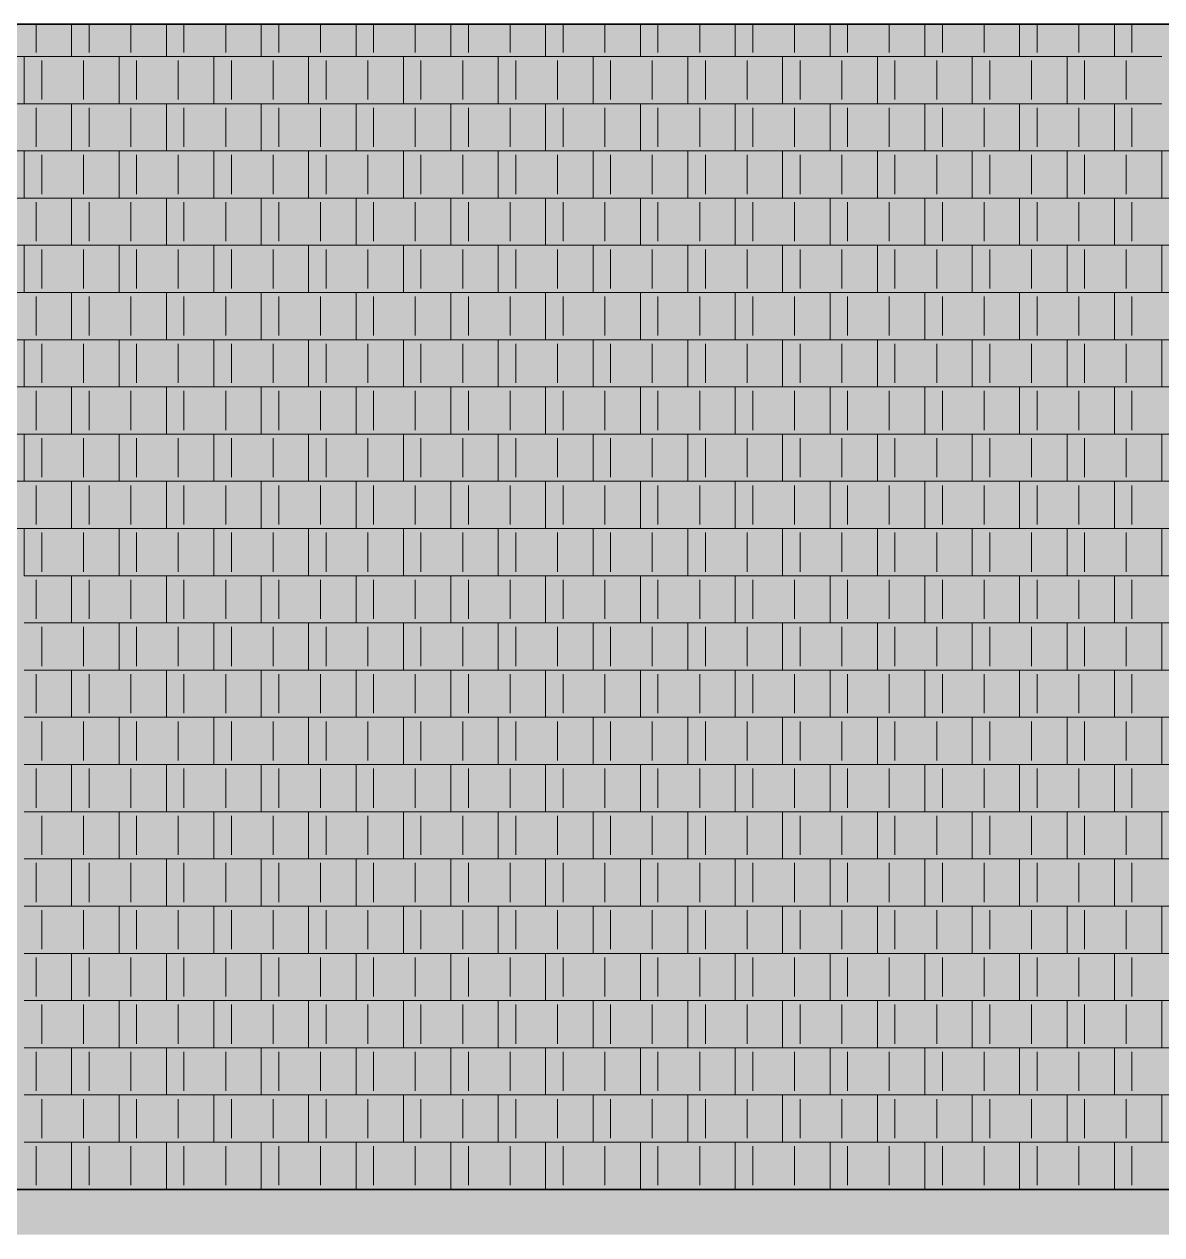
# Model space of a CAD drawing. Extents: x 1230 to 300706, y -1407 to 36108.
# Drawn here: x 223135 to 225535, y 13065 to 15617 of the extents above; entities that cross this region are included whole.
import ezdxf

# ---------------------------------------------------------------- set-up
doc = ezdxf.new("R2010")
doc.units = 0
doc.header["$LTSCALE"] = 5
doc.header["$MEASUREMENT"] = 0
for name, color, linetype, lineweight in [('1', 255, 'Continuous', 13), ('41', 7, 'Continuous', 35), ('85', 254, 'Continuous', 20)]:
    doc.layers.add(name, color=color, linetype=linetype, lineweight=lineweight)
doc.layers.add('65', color=7, linetype='Continuous', lineweight=20, true_color=0x4e4e4e)
doc.layers.add('RGB colored ARCHICAD elements', color=7, linetype='Continuous')

# ---------------------------------------------------------------- blocks, each defined once
blk = doc.blocks.new('*X40')
at = {"layer": '1', "color": 250, "linetype": 'Continuous', "lineweight": 13, "true_color": 0x2a2a2a}
for p, q in [((189.504, 266.651), (189.504, 267.842)), ((191.004, 266.48), (191.004, 267.842)), ((191.744, 266.651), (191.744, 267.842)), ((193.504, 266.651), (193.504, 267.842)), ((195.004, 266.48), (195.004, 267.842)), ((195.744, 266.651), (195.744, 267.842)), ((197.504, 266.651), (197.504, 267.842)), ((199.004, 266.48), (199.004, 267.842)), ((199.744, 266.651), (199.744, 267.842)), ((201.504, 266.651), (201.504, 267.842)), ((203.004, 266.48), (203.004, 267.842)), ((203.744, 266.651), (203.744, 267.842)), ((205.504, 266.651), (205.504, 267.842)), ((207.004, 266.48), (207.004, 267.842)), ((207.744, 266.651), (207.744, 267.842)), ((209.504, 266.651), (209.504, 267.842)), ((211.004, 266.48), (211.004, 267.842)), ((211.744, 266.651), (211.744, 267.842)), ((213.504, 266.651), (213.504, 267.842)), ((215.004, 266.48), (215.004, 267.842)), ((215.744, 266.651), (215.744, 267.842)), ((217.504, 266.651), (217.504, 267.842)), ((219.004, 266.48), (219.004, 267.842)), ((219.744, 266.651), (219.744, 267.842)), ((221.504, 266.651), (221.504, 267.842)), ((223.004, 266.48), (223.004, 267.842)), ((223.744, 266.651), (223.744, 267.842)), ((225.504, 266.651), (225.504, 267.842)), ((227.004, 266.48), (227.004, 267.842)), ((227.744, 266.651), (227.744, 267.842)), ((229.504, 266.651), (229.504, 267.842)), ((231.004, 266.48), (231.004, 267.842)), ((231.744, 266.651), (231.744, 267.842)), ((233.504, 266.651), (233.504, 267.842)), ((235.004, 266.48), (235.004, 267.842)), ((235.744, 266.651), (235.744, 267.842)), ((189.004, 266.48), (181.004, 266.48)), ((197.004, 266.48), (189.004, 266.48)), ((189.004, 266.48), (189.004, 264.489)), ((189.744, 264.66), (189.744, 266.309)), ((191.504, 264.66), (191.504, 266.309)), ((193.004, 264.489), (193.004, 266.48)), ((193.744, 264.66), (193.744, 266.309)), ((195.504, 264.66), (195.504, 266.309)), ((205.004, 266.48), (197.004, 266.48)), ((197.004, 266.48), (197.004, 264.489)), ((197.744, 264.66), (197.744, 266.309)), ((199.504, 264.66), (199.504, 266.309)), ((201.004, 264.489), (201.004, 266.48)), ((201.744, 264.66), (201.744, 266.309)), ((203.504, 264.66), (203.504, 266.309)), ((213.004, 266.48), (205.004, 266.48)), ((205.004, 266.48), (205.004, 264.489)), ((205.744, 264.66), (205.744, 266.309)), ((207.504, 264.66), (207.504, 266.309)), ((209.004, 264.489), (209.004, 266.48)), ((209.744, 264.66), (209.744, 266.309)), ((211.504, 264.66), (211.504, 266.309)), ((221.004, 266.48), (213.004, 266.48)), ((213.004, 266.48), (213.004, 264.489)), ((213.744, 264.66), (213.744, 266.309)), ((215.504, 264.66), (215.504, 266.309)), ((217.004, 264.489), (217.004, 266.48)), ((217.744, 264.66), (217.744, 266.309)), ((219.504, 264.66), (219.504, 266.309)), ((229.004, 266.48), (221.004, 266.48)), ((221.004, 266.48), (221.004, 264.489)), ((221.744, 264.66), (221.744, 266.309)), ((223.504, 264.66), (223.504, 266.309)), ((225.004, 264.489), (225.004, 266.48)), ((225.744, 264.66), (225.744, 266.309)), ((227.504, 264.66), (227.504, 266.309)), ((237.004, 266.48), (229.004, 266.48)), ((229.004, 266.48), (229.004, 264.489)), ((229.744, 264.66), (229.744, 266.309)), ((231.504, 264.66), (231.504, 266.309)), ((233.004, 264.489), (233.004, 266.48)), ((233.744, 264.66), (233.744, 266.309)), ((235.504, 264.66), (235.504, 266.309)), ((181.004, 264.489), (189.004, 264.489)), ((189.004, 264.489), (197.004, 264.489)), ((191.004, 262.498), (191.004, 264.489)), ((195.004, 262.498), (195.004, 264.489)), ((197.004, 264.489), (205.004, 264.489)), ((199.004, 262.498), (199.004, 264.489)), ((203.004, 262.498), (203.004, 264.489)), ((205.004, 264.489), (213.004, 264.489)), ((207.004, 262.498), (207.004, 264.489)), ((211.004, 262.498), (211.004, 264.489)), ((213.004, 264.489), (221.004, 264.489)), ((215.004, 262.498), (215.004, 264.489)), ((219.004, 262.498), (219.004, 264.489)), ((221.004, 264.489), (229.004, 264.489)), ((223.004, 262.498), (223.004, 264.489)), ((227.004, 262.498), (227.004, 264.489)), ((229.004, 264.489), (237.004, 264.489)), ((231.004, 262.498), (231.004, 264.489)), ((235.004, 262.498), (235.004, 264.489)), ((189.504, 262.669), (189.504, 264.318)), ((191.744, 262.669), (191.744, 264.318)), ((193.504, 262.669), (193.504, 264.318)), ((195.744, 262.669), (195.744, 264.318)), ((197.504, 262.669), (197.504, 264.318)), ((199.744, 262.669), (199.744, 264.318)), ((201.504, 262.669), (201.504, 264.318)), ((203.744, 262.669), (203.744, 264.318)), ((205.504, 262.669), (205.504, 264.318)), ((207.744, 262.669), (207.744, 264.318)), ((209.504, 262.669), (209.504, 264.318)), ((211.744, 262.669), (211.744, 264.318)), ((213.504, 262.669), (213.504, 264.318)), ((215.744, 262.669), (215.744, 264.318)), ((217.504, 262.669), (217.504, 264.318)), ((219.744, 262.669), (219.744, 264.318)), ((221.504, 262.669), (221.504, 264.318)), ((223.744, 262.669), (223.744, 264.318)), ((225.504, 262.669), (225.504, 264.318)), ((227.744, 262.669), (227.744, 264.318)), ((229.504, 262.669), (229.504, 264.318)), ((231.744, 262.669), (231.744, 264.318)), ((233.504, 262.669), (233.504, 264.318)), ((235.744, 262.669), (235.744, 264.318)), ((189.004, 262.498), (181.004, 262.498)), ((197.004, 262.498), (189.004, 262.498)), ((189.004, 262.498), (189.004, 260.508)), ((193.004, 260.508), (193.004, 262.498)), ((205.004, 262.498), (197.004, 262.498)), ((197.004, 262.498), (197.004, 260.508)), ((201.004, 260.508), (201.004, 262.498)), ((213.004, 262.498), (205.004, 262.498)), ((205.004, 262.498), (205.004, 260.508)), ((209.004, 260.508), (209.004, 262.498)), ((221.004, 262.498), (213.004, 262.498)), ((213.004, 262.498), (213.004, 260.508)), ((217.004, 260.508), (217.004, 262.498)), ((229.004, 262.498), (221.004, 262.498)), ((221.004, 262.498), (221.004, 260.508)), ((225.004, 260.508), (225.004, 262.498)), ((237.004, 262.498), (229.004, 262.498)), ((229.004, 262.498), (229.004, 260.508)), ((233.004, 260.508), (233.004, 262.498)), ((245.004, 262.498), (237.004, 262.498)), ((237.004, 262.498), (237.004, 260.508)), ((189.744, 260.679), (189.744, 262.327)), ((191.504, 260.679), (191.504, 262.327)), ((193.744, 260.679), (193.744, 262.327)), ((195.504, 260.679), (195.504, 262.327)), ((197.744, 260.679), (197.744, 262.327)), ((199.504, 260.679), (199.504, 262.327)), ((201.744, 260.679), (201.744, 262.327)), ((203.504, 260.679), (203.504, 262.327)), ((205.744, 260.679), (205.744, 262.327)), ((207.504, 260.679), (207.504, 262.327)), ((209.744, 260.679), (209.744, 262.327)), ((211.504, 260.679), (211.504, 262.327)), ((213.744, 260.679), (213.744, 262.327)), ((215.504, 260.679), (215.504, 262.327)), ((217.744, 260.679), (217.744, 262.327)), ((219.504, 260.679), (219.504, 262.327)), ((221.744, 260.679), (221.744, 262.327)), ((223.504, 260.679), (223.504, 262.327)), ((225.744, 260.679), (225.744, 262.327)), ((227.504, 260.679), (227.504, 262.327)), ((229.744, 260.679), (229.744, 262.327)), ((231.504, 260.679), (231.504, 262.327)), ((233.744, 260.679), (233.744, 262.327)), ((235.504, 260.679), (235.504, 262.327)), ((181.004, 260.508), (189.004, 260.508)), ((189.004, 260.508), (197.004, 260.508)), ((191.004, 258.517), (191.004, 260.508)), ((195.004, 258.517), (195.004, 260.508)), ((197.004, 260.508), (205.004, 260.508)), ((199.004, 258.517), (199.004, 260.508)), ((203.004, 258.517), (203.004, 260.508)), ((205.004, 260.508), (213.004, 260.508)), ((207.004, 258.517), (207.004, 260.508)), ((211.004, 258.517), (211.004, 260.508)), ((213.004, 260.508), (221.004, 260.508)), ((215.004, 258.517), (215.004, 260.508)), ((219.004, 258.517), (219.004, 260.508)), ((221.004, 260.508), (229.004, 260.508)), ((223.004, 258.517), (223.004, 260.508)), ((227.004, 258.517), (227.004, 260.508)), ((229.004, 260.508), (237.004, 260.508)), ((231.004, 258.517), (231.004, 260.508)), ((235.004, 258.517), (235.004, 260.508)), ((237.004, 260.508), (245.004, 260.508)), ((189.504, 258.688), (189.504, 260.337)), ((191.744, 258.688), (191.744, 260.337)), ((193.504, 258.688), (193.504, 260.337)), ((195.744, 258.688), (195.744, 260.337)), ((197.504, 258.688), (197.504, 260.337)), ((199.744, 258.688), (199.744, 260.337)), ((201.504, 258.688), (201.504, 260.337)), ((203.744, 258.688), (203.744, 260.337)), ((205.504, 258.688), (205.504, 260.337)), ((207.744, 258.688), (207.744, 260.337)), ((209.504, 258.688), (209.504, 260.337)), ((211.744, 258.688), (211.744, 260.337)), ((213.504, 258.688), (213.504, 260.337)), ((215.744, 258.688), (215.744, 260.337)), ((217.504, 258.688), (217.504, 260.337)), ((219.744, 258.688), (219.744, 260.337)), ((221.504, 258.688), (221.504, 260.337)), ((223.744, 258.688), (223.744, 260.337)), ((225.504, 258.688), (225.504, 260.337)), ((227.744, 258.688), (227.744, 260.337)), ((229.504, 258.688), (229.504, 260.337)), ((231.744, 258.688), (231.744, 260.337)), ((233.504, 258.688), (233.504, 260.337)), ((235.744, 258.688), (235.744, 260.337)), ((189.004, 258.517), (181.004, 258.517)), ((197.004, 258.517), (189.004, 258.517)), ((189.004, 258.517), (189.004, 256.527)), ((189.744, 256.698), (189.744, 258.346)), ((191.504, 256.698), (191.504, 258.346)), ((193.004, 256.527), (193.004, 258.517)), ((193.744, 256.698), (193.744, 258.346)), ((195.504, 256.698), (195.504, 258.346)), ((205.004, 258.517), (197.004, 258.517)), ((197.004, 258.517), (197.004, 256.527)), ((197.744, 256.698), (197.744, 258.346)), ((199.504, 256.698), (199.504, 258.346)), ((201.004, 256.527), (201.004, 258.517)), ((201.744, 256.698), (201.744, 258.346)), ((203.504, 256.698), (203.504, 258.346)), ((213.004, 258.517), (205.004, 258.517)), ((205.004, 258.517), (205.004, 256.527)), ((205.744, 256.698), (205.744, 258.346)), ((207.504, 256.698), (207.504, 258.346)), ((209.004, 256.527), (209.004, 258.517)), ((209.744, 256.698), (209.744, 258.346)), ((211.504, 256.698), (211.504, 258.346)), ((221.004, 258.517), (213.004, 258.517)), ((213.004, 258.517), (213.004, 256.527)), ((213.744, 256.698), (213.744, 258.346)), ((215.504, 256.698), (215.504, 258.346)), ((217.004, 256.527), (217.004, 258.517)), ((217.744, 256.698), (217.744, 258.346)), ((219.504, 256.698), (219.504, 258.346)), ((229.004, 258.517), (221.004, 258.517)), ((221.004, 258.517), (221.004, 256.527)), ((221.744, 256.698), (221.744, 258.346)), ((223.504, 256.698), (223.504, 258.346)), ((225.004, 256.527), (225.004, 258.517)), ((225.744, 256.698), (225.744, 258.346)), ((227.504, 256.698), (227.504, 258.346)), ((237.004, 258.517), (229.004, 258.517)), ((229.004, 258.517), (229.004, 256.527)), ((229.744, 256.698), (229.744, 258.346)), ((231.504, 256.698), (231.504, 258.346)), ((233.004, 256.527), (233.004, 258.517)), ((233.744, 256.698), (233.744, 258.346)), ((235.504, 256.698), (235.504, 258.346)), ((245.004, 258.517), (237.004, 258.517)), ((237.004, 258.517), (237.004, 256.527)), ((181.004, 256.527), (189.004, 256.527)), ((189.004, 256.527), (197.004, 256.527)), ((189.504, 254.707), (189.504, 256.356)), ((191.004, 254.536), (191.004, 256.527)), ((191.744, 254.707), (191.744, 256.356)), ((193.504, 254.707), (193.504, 256.356)), ((195.004, 254.536), (195.004, 256.527)), ((195.744, 254.707), (195.744, 256.356)), ((197.004, 256.527), (205.004, 256.527)), ((197.504, 254.707), (197.504, 256.356)), ((199.004, 254.536), (199.004, 256.527)), ((199.744, 254.707), (199.744, 256.356)), ((201.504, 254.707), (201.504, 256.356)), ((203.004, 254.536), (203.004, 256.527)), ((203.744, 254.707), (203.744, 256.356)), ((205.004, 256.527), (213.004, 256.527)), ((205.504, 254.707), (205.504, 256.356)), ((207.004, 254.536), (207.004, 256.527)), ((207.744, 254.707), (207.744, 256.356)), ((209.504, 254.707), (209.504, 256.356)), ((211.004, 254.536), (211.004, 256.527)), ((211.744, 254.707), (211.744, 256.356)), ((213.004, 256.527), (221.004, 256.527)), ((213.504, 254.707), (213.504, 256.356)), ((215.004, 254.536), (215.004, 256.527)), ((215.744, 254.707), (215.744, 256.356)), ((217.504, 254.707), (217.504, 256.356)), ((219.004, 254.536), (219.004, 256.527)), ((219.744, 254.707), (219.744, 256.356)), ((221.004, 256.527), (229.004, 256.527)), ((221.504, 254.707), (221.504, 256.356)), ((223.004, 254.536), (223.004, 256.527)), ((223.744, 254.707), (223.744, 256.356)), ((225.504, 254.707), (225.504, 256.356)), ((227.004, 254.536), (227.004, 256.527)), ((227.744, 254.707), (227.744, 256.356)), ((229.004, 256.527), (237.004, 256.527)), ((229.504, 254.707), (229.504, 256.356)), ((231.004, 254.536), (231.004, 256.527)), ((231.744, 254.707), (231.744, 256.356)), ((233.504, 254.707), (233.504, 256.356)), ((235.004, 254.536), (235.004, 256.527)), ((235.744, 254.707), (235.744, 256.356)), ((237.004, 256.527), (245.004, 256.527)), ((189.004, 254.536), (181.004, 254.536)), ((197.004, 254.536), (189.004, 254.536)), ((189.004, 254.536), (189.004, 252.546)), ((189.744, 252.717), (189.744, 254.365)), ((191.504, 252.717), (191.504, 254.365)), ((193.004, 252.546), (193.004, 254.536)), ((193.744, 252.717), (193.744, 254.365)), ((195.504, 252.717), (195.504, 254.365)), ((205.004, 254.536), (197.004, 254.536)), ((197.004, 254.536), (197.004, 252.546)), ((197.744, 252.717), (197.744, 254.365)), ((199.504, 252.717), (199.504, 254.365)), ((201.004, 252.546), (201.004, 254.536)), ((201.744, 252.717), (201.744, 254.365)), ((203.504, 252.717), (203.504, 254.365)), ((213.004, 254.536), (205.004, 254.536)), ((205.004, 254.536), (205.004, 252.546)), ((205.744, 252.717), (205.744, 254.365)), ((207.504, 252.717), (207.504, 254.365)), ((209.004, 252.546), (209.004, 254.536)), ((209.744, 252.717), (209.744, 254.365)), ((211.504, 252.717), (211.504, 254.365)), ((221.004, 254.536), (213.004, 254.536)), ((213.004, 254.536), (213.004, 252.546)), ((213.744, 252.717), (213.744, 254.365)), ((215.504, 252.717), (215.504, 254.365)), ((217.004, 252.546), (217.004, 254.536)), ((217.744, 252.717), (217.744, 254.365)), ((219.504, 252.717), (219.504, 254.365)), ((229.004, 254.536), (221.004, 254.536)), ((221.004, 254.536), (221.004, 252.546)), ((221.744, 252.717), (221.744, 254.365)), ((223.504, 252.717), (223.504, 254.365)), ((225.004, 252.546), (225.004, 254.536)), ((225.744, 252.717), (225.744, 254.365)), ((227.504, 252.717), (227.504, 254.365)), ((237.004, 254.536), (229.004, 254.536)), ((229.004, 254.536), (229.004, 252.546)), ((229.744, 252.717), (229.744, 254.365)), ((231.504, 252.717), (231.504, 254.365)), ((233.004, 252.546), (233.004, 254.536)), ((233.744, 252.717), (233.744, 254.365)), ((235.504, 252.717), (235.504, 254.365)), ((245.004, 254.536), (237.004, 254.536)), ((237.004, 254.536), (237.004, 252.546)), ((181.004, 252.546), (189.004, 252.546)), ((189.004, 252.546), (197.004, 252.546)), ((189.504, 250.726), (189.504, 252.375)), ((191.004, 250.555), (191.004, 252.546)), ((191.744, 250.726), (191.744, 252.375)), ((193.504, 250.726), (193.504, 252.375)), ((195.004, 250.555), (195.004, 252.546)), ((195.744, 250.726), (195.744, 252.375)), ((197.004, 252.546), (205.004, 252.546)), ((197.504, 250.726), (197.504, 252.375)), ((199.004, 250.555), (199.004, 252.546)), ((199.744, 250.726), (199.744, 252.375)), ((201.504, 250.726), (201.504, 252.375)), ((203.004, 250.555), (203.004, 252.546)), ((203.744, 250.726), (203.744, 252.375)), ((205.004, 252.546), (213.004, 252.546)), ((205.504, 250.726), (205.504, 252.375)), ((207.004, 250.555), (207.004, 252.546)), ((207.744, 250.726), (207.744, 252.375)), ((209.504, 250.726), (209.504, 252.375)), ((211.004, 250.555), (211.004, 252.546)), ((211.744, 250.726), (211.744, 252.375)), ((213.004, 252.546), (221.004, 252.546)), ((213.504, 250.726), (213.504, 252.375)), ((215.004, 250.555), (215.004, 252.546)), ((215.744, 250.726), (215.744, 252.375)), ((217.504, 250.726), (217.504, 252.375)), ((219.004, 250.555), (219.004, 252.546)), ((219.744, 250.726), (219.744, 252.375)), ((221.004, 252.546), (229.004, 252.546)), ((221.504, 250.726), (221.504, 252.375)), ((223.004, 250.555), (223.004, 252.546)), ((223.744, 250.726), (223.744, 252.375)), ((225.504, 250.726), (225.504, 252.375)), ((227.004, 250.555), (227.004, 252.546)), ((227.744, 250.726), (227.744, 252.375)), ((229.004, 252.546), (237.004, 252.546)), ((229.504, 250.726), (229.504, 252.375)), ((231.004, 250.555), (231.004, 252.546)), ((231.744, 250.726), (231.744, 252.375)), ((233.504, 250.726), (233.504, 252.375)), ((235.004, 250.555), (235.004, 252.546)), ((235.744, 250.726), (235.744, 252.375)), ((237.004, 252.546), (245.004, 252.546)), ((189.004, 250.555), (181.004, 250.555)), ((197.004, 250.555), (189.004, 250.555)), ((189.004, 250.555), (189.004, 248.565)), ((189.744, 248.736), (189.744, 250.384)), ((191.504, 248.736), (191.504, 250.384)), ((193.004, 248.565), (193.004, 250.555)), ((193.744, 248.736), (193.744, 250.384)), ((195.504, 248.736), (195.504, 250.384)), ((205.004, 250.555), (197.004, 250.555)), ((197.004, 250.555), (197.004, 248.565)), ((197.744, 248.736), (197.744, 250.384)), ((199.504, 248.736), (199.504, 250.384)), ((201.004, 248.565), (201.004, 250.555)), ((201.744, 248.736), (201.744, 250.384)), ((203.504, 248.736), (203.504, 250.384)), ((213.004, 250.555), (205.004, 250.555)), ((205.004, 250.555), (205.004, 248.565)), ((205.744, 248.736), (205.744, 250.384)), ((207.504, 248.736), (207.504, 250.384)), ((209.004, 248.565), (209.004, 250.555)), ((209.744, 248.736), (209.744, 250.384)), ((211.504, 248.736), (211.504, 250.384)), ((221.004, 250.555), (213.004, 250.555)), ((213.004, 250.555), (213.004, 248.565)), ((213.744, 248.736), (213.744, 250.384)), ((215.504, 248.736), (215.504, 250.384)), ((217.004, 248.565), (217.004, 250.555)), ((217.744, 248.736), (217.744, 250.384)), ((219.504, 248.736), (219.504, 250.384)), ((229.004, 250.555), (221.004, 250.555)), ((221.004, 250.555), (221.004, 248.565)), ((221.744, 248.736), (221.744, 250.384)), ((223.504, 248.736), (223.504, 250.384)), ((225.004, 248.565), (225.004, 250.555)), ((225.744, 248.736), (225.744, 250.384)), ((227.504, 248.736), (227.504, 250.384)), ((237.004, 250.555), (229.004, 250.555)), ((229.004, 250.555), (229.004, 248.565)), ((229.744, 248.736), (229.744, 250.384)), ((231.504, 248.736), (231.504, 250.384)), ((233.004, 248.565), (233.004, 250.555)), ((233.744, 248.736), (233.744, 250.384)), ((235.504, 248.736), (235.504, 250.384)), ((245.004, 250.555), (237.004, 250.555)), ((237.004, 250.555), (237.004, 248.565)), ((181.004, 248.565), (189.004, 248.565)), ((189.004, 248.565), (197.004, 248.565)), ((189.504, 246.745), (189.504, 248.394)), ((191.004, 246.574), (191.004, 248.565)), ((191.744, 246.745), (191.744, 248.394)), ((193.504, 246.745), (193.504, 248.394)), ((195.004, 246.574), (195.004, 248.565)), ((195.744, 246.745), (195.744, 248.394)), ((197.004, 248.565), (205.004, 248.565)), ((197.504, 246.745), (197.504, 248.394)), ((199.004, 246.574), (199.004, 248.565)), ((199.744, 246.745), (199.744, 248.394)), ((201.504, 246.745), (201.504, 248.394)), ((203.004, 246.574), (203.004, 248.565)), ((203.744, 246.745), (203.744, 248.394)), ((205.004, 248.565), (213.004, 248.565)), ((205.504, 246.745), (205.504, 248.394)), ((207.004, 246.574), (207.004, 248.565)), ((207.744, 246.745), (207.744, 248.394)), ((209.504, 246.745), (209.504, 248.394)), ((211.004, 246.574), (211.004, 248.565)), ((211.744, 246.745), (211.744, 248.394)), ((213.004, 248.565), (221.004, 248.565)), ((213.504, 246.745), (213.504, 248.394)), ((215.004, 246.574), (215.004, 248.565)), ((215.744, 246.745), (215.744, 248.394)), ((217.504, 246.745), (217.504, 248.394)), ((219.004, 246.574), (219.004, 248.565)), ((219.744, 246.745), (219.744, 248.394)), ((221.004, 248.565), (229.004, 248.565)), ((221.504, 246.745), (221.504, 248.394)), ((223.004, 246.574), (223.004, 248.565)), ((223.744, 246.745), (223.744, 248.394)), ((225.504, 246.745), (225.504, 248.394)), ((227.004, 246.574), (227.004, 248.565)), ((227.744, 246.745), (227.744, 248.394)), ((229.004, 248.565), (237.004, 248.565)), ((229.504, 246.745), (229.504, 248.394)), ((231.004, 246.574), (231.004, 248.565)), ((231.744, 246.745), (231.744, 248.394)), ((233.504, 246.745), (233.504, 248.394)), ((235.004, 246.574), (235.004, 248.565)), ((235.744, 246.745), (235.744, 248.394)), ((237.004, 248.565), (245.004, 248.565)), ((189.004, 246.574), (181.004, 246.574)), ((197.004, 246.574), (189.004, 246.574)), ((189.004, 246.574), (189.004, 244.583)), ((189.744, 244.754), (189.744, 246.403)), ((191.504, 244.754), (191.504, 246.403)), ((193.004, 244.583), (193.004, 246.574)), ((193.744, 244.754), (193.744, 246.403)), ((195.504, 244.754), (195.504, 246.403)), ((205.004, 246.574), (197.004, 246.574)), ((197.004, 246.574), (197.004, 244.583)), ((197.744, 244.754), (197.744, 246.403)), ((199.504, 244.754), (199.504, 246.403)), ((201.004, 244.583), (201.004, 246.574)), ((201.744, 244.754), (201.744, 246.403)), ((203.504, 244.754), (203.504, 246.403)), ((213.004, 246.574), (205.004, 246.574)), ((205.004, 246.574), (205.004, 244.583)), ((205.744, 244.754), (205.744, 246.403)), ((207.504, 244.754), (207.504, 246.403)), ((209.004, 244.583), (209.004, 246.574)), ((209.744, 244.754), (209.744, 246.403)), ((211.504, 244.754), (211.504, 246.403)), ((221.004, 246.574), (213.004, 246.574)), ((213.004, 246.574), (213.004, 244.583)), ((213.744, 244.754), (213.744, 246.403)), ((215.504, 244.754), (215.504, 246.403)), ((217.004, 244.583), (217.004, 246.574)), ((217.744, 244.754), (217.744, 246.403)), ((219.504, 244.754), (219.504, 246.403)), ((229.004, 246.574), (221.004, 246.574)), ((221.004, 246.574), (221.004, 244.583)), ((221.744, 244.754), (221.744, 246.403)), ((223.504, 244.754), (223.504, 246.403)), ((225.004, 244.583), (225.004, 246.574)), ((225.744, 244.754), (225.744, 246.403)), ((227.504, 244.754), (227.504, 246.403)), ((237.004, 246.574), (229.004, 246.574)), ((229.004, 246.574), (229.004, 244.583)), ((229.744, 244.754), (229.744, 246.403)), ((231.504, 244.754), (231.504, 246.403)), ((233.004, 244.583), (233.004, 246.574)), ((233.744, 244.754), (233.744, 246.403)), ((235.504, 244.754), (235.504, 246.403)), ((245.004, 246.574), (237.004, 246.574)), ((237.004, 246.574), (237.004, 244.583)), ((189.004, 244.583), (197.004, 244.583)), ((191.004, 242.593), (191.004, 244.583)), ((195.004, 242.593), (195.004, 244.583)), ((197.004, 244.583), (205.004, 244.583)), ((199.004, 242.593), (199.004, 244.583)), ((203.004, 242.593), (203.004, 244.583)), ((205.004, 244.583), (213.004, 244.583)), ((207.004, 242.593), (207.004, 244.583)), ((211.004, 242.593), (211.004, 244.583)), ((213.004, 244.583), (221.004, 244.583)), ((215.004, 242.593), (215.004, 244.583)), ((219.004, 242.593), (219.004, 244.583)), ((221.004, 244.583), (229.004, 244.583)), ((223.004, 242.593), (223.004, 244.583)), ((227.004, 242.593), (227.004, 244.583)), ((229.004, 244.583), (237.004, 244.583)), ((231.004, 242.593), (231.004, 244.583)), ((235.004, 242.593), (235.004, 244.583)), ((237.004, 244.583), (245.004, 244.583)), ((189.504, 242.764), (189.504, 244.412)), ((191.744, 242.764), (191.744, 244.412)), ((193.504, 242.764), (193.504, 244.412)), ((195.744, 242.764), (195.744, 244.412)), ((197.504, 242.764), (197.504, 244.412)), ((199.744, 242.764), (199.744, 244.412)), ((201.504, 242.764), (201.504, 244.412)), ((203.744, 242.764), (203.744, 244.412)), ((205.504, 242.764), (205.504, 244.412)), ((207.744, 242.764), (207.744, 244.412)), ((209.504, 242.764), (209.504, 244.412)), ((211.744, 242.764), (211.744, 244.412)), ((213.504, 242.764), (213.504, 244.412)), ((215.744, 242.764), (215.744, 244.412)), ((217.504, 242.764), (217.504, 244.412)), ((219.744, 242.764), (219.744, 244.412)), ((221.504, 242.764), (221.504, 244.412)), ((223.744, 242.764), (223.744, 244.412)), ((225.504, 242.764), (225.504, 244.412)), ((227.744, 242.764), (227.744, 244.412)), ((229.504, 242.764), (229.504, 244.412)), ((231.744, 242.764), (231.744, 244.412)), ((233.504, 242.764), (233.504, 244.412)), ((235.744, 242.764), (235.744, 244.412)), ((197.004, 242.593), (189.004, 242.593)), ((193.004, 240.602), (193.004, 242.593)), ((205.004, 242.593), (197.004, 242.593)), ((197.004, 242.593), (197.004, 240.602)), ((201.004, 240.602), (201.004, 242.593)), ((213.004, 242.593), (205.004, 242.593)), ((205.004, 242.593), (205.004, 240.602)), ((209.004, 240.602), (209.004, 242.593)), ((221.004, 242.593), (213.004, 242.593)), ((213.004, 242.593), (213.004, 240.602)), ((217.004, 240.602), (217.004, 242.593)), ((229.004, 242.593), (221.004, 242.593)), ((221.004, 242.593), (221.004, 240.602)), ((225.004, 240.602), (225.004, 242.593)), ((237.004, 242.593), (229.004, 242.593)), ((229.004, 242.593), (229.004, 240.602)), ((233.004, 240.602), (233.004, 242.593)), ((245.004, 242.593), (237.004, 242.593)), ((237.004, 242.593), (237.004, 240.602)), ((189.744, 240.773), (189.744, 242.422)), ((191.504, 240.773), (191.504, 242.422)), ((193.744, 240.773), (193.744, 242.422)), ((195.504, 240.773), (195.504, 242.422)), ((197.744, 240.773), (197.744, 242.422)), ((199.504, 240.773), (199.504, 242.422)), ((201.744, 240.773), (201.744, 242.422)), ((203.504, 240.773), (203.504, 242.422)), ((205.744, 240.773), (205.744, 242.422)), ((207.504, 240.773), (207.504, 242.422)), ((209.744, 240.773), (209.744, 242.422)), ((211.504, 240.773), (211.504, 242.422)), ((213.744, 240.773), (213.744, 242.422)), ((215.504, 240.773), (215.504, 242.422)), ((217.744, 240.773), (217.744, 242.422)), ((219.504, 240.773), (219.504, 242.422)), ((221.744, 240.773), (221.744, 242.422)), ((223.504, 240.773), (223.504, 242.422)), ((225.744, 240.773), (225.744, 242.422)), ((227.504, 240.773), (227.504, 242.422)), ((229.744, 240.773), (229.744, 242.422)), ((231.504, 240.773), (231.504, 242.422)), ((233.744, 240.773), (233.744, 242.422)), ((235.504, 240.773), (235.504, 242.422)), ((189.004, 240.602), (197.004, 240.602)), ((191.004, 238.612), (191.004, 240.602)), ((195.004, 238.612), (195.004, 240.602)), ((197.004, 240.602), (205.004, 240.602)), ((199.004, 238.612), (199.004, 240.602)), ((203.004, 238.612), (203.004, 240.602)), ((205.004, 240.602), (213.004, 240.602)), ((207.004, 238.612), (207.004, 240.602)), ((211.004, 238.612), (211.004, 240.602)), ((213.004, 240.602), (221.004, 240.602)), ((215.004, 238.612), (215.004, 240.602)), ((219.004, 238.612), (219.004, 240.602)), ((221.004, 240.602), (229.004, 240.602)), ((223.004, 238.612), (223.004, 240.602)), ((227.004, 238.612), (227.004, 240.602)), ((229.004, 240.602), (237.004, 240.602)), ((231.004, 238.612), (231.004, 240.602)), ((235.004, 238.612), (235.004, 240.602)), ((237.004, 240.602), (245.004, 240.602)), ((189.504, 238.783), (189.504, 240.431)), ((191.744, 238.783), (191.744, 240.431)), ((193.504, 238.783), (193.504, 240.431)), ((195.744, 238.783), (195.744, 240.431)), ((197.504, 238.783), (197.504, 240.431)), ((199.744, 238.783), (199.744, 240.431)), ((201.504, 238.783), (201.504, 240.431)), ((203.744, 238.783), (203.744, 240.431)), ((205.504, 238.783), (205.504, 240.431)), ((207.744, 238.783), (207.744, 240.431)), ((209.504, 238.783), (209.504, 240.431)), ((211.744, 238.783), (211.744, 240.431)), ((213.504, 238.783), (213.504, 240.431)), ((215.744, 238.783), (215.744, 240.431)), ((217.504, 238.783), (217.504, 240.431)), ((219.744, 238.783), (219.744, 240.431)), ((221.504, 238.783), (221.504, 240.431)), ((223.744, 238.783), (223.744, 240.431)), ((225.504, 238.783), (225.504, 240.431)), ((227.744, 238.783), (227.744, 240.431)), ((229.504, 238.783), (229.504, 240.431)), ((231.744, 238.783), (231.744, 240.431)), ((233.504, 238.783), (233.504, 240.431)), ((235.744, 238.783), (235.744, 240.431)), ((197.004, 238.612), (189.004, 238.612)), ((189.744, 236.792), (189.744, 238.441)), ((191.504, 236.792), (191.504, 238.441)), ((193.004, 236.621), (193.004, 238.612)), ((193.744, 236.792), (193.744, 238.441)), ((195.504, 236.792), (195.504, 238.441)), ((205.004, 238.612), (197.004, 238.612)), ((197.004, 238.612), (197.004, 236.621)), ((197.744, 236.792), (197.744, 238.441)), ((199.504, 236.792), (199.504, 238.441)), ((201.004, 236.621), (201.004, 238.612)), ((201.744, 236.792), (201.744, 238.441)), ((203.504, 236.792), (203.504, 238.441)), ((213.004, 238.612), (205.004, 238.612)), ((205.004, 238.612), (205.004, 236.621)), ((205.744, 236.792), (205.744, 238.441)), ((207.504, 236.792), (207.504, 238.441)), ((209.004, 236.621), (209.004, 238.612)), ((209.744, 236.792), (209.744, 238.441)), ((211.504, 236.792), (211.504, 238.441)), ((221.004, 238.612), (213.004, 238.612)), ((213.004, 238.612), (213.004, 236.621)), ((213.744, 236.792), (213.744, 238.441)), ((215.504, 236.792), (215.504, 238.441)), ((217.004, 236.621), (217.004, 238.612)), ((217.744, 236.792), (217.744, 238.441)), ((219.504, 236.792), (219.504, 238.441)), ((229.004, 238.612), (221.004, 238.612)), ((221.004, 238.612), (221.004, 236.621)), ((221.744, 236.792), (221.744, 238.441)), ((223.504, 236.792), (223.504, 238.441)), ((225.004, 236.621), (225.004, 238.612)), ((225.744, 236.792), (225.744, 238.441)), ((227.504, 236.792), (227.504, 238.441)), ((237.004, 238.612), (229.004, 238.612)), ((229.004, 238.612), (229.004, 236.621)), ((229.744, 236.792), (229.744, 238.441)), ((231.504, 236.792), (231.504, 238.441)), ((233.004, 236.621), (233.004, 238.612)), ((233.744, 236.792), (233.744, 238.441)), ((235.504, 236.792), (235.504, 238.441)), ((245.004, 238.612), (237.004, 238.612)), ((237.004, 238.612), (237.004, 236.621)), ((189.004, 236.621), (197.004, 236.621)), ((189.504, 234.802), (189.504, 236.45)), ((191.004, 234.631), (191.004, 236.621)), ((191.744, 234.802), (191.744, 236.45)), ((193.504, 234.802), (193.504, 236.45)), ((195.004, 234.631), (195.004, 236.621)), ((195.744, 234.802), (195.744, 236.45)), ((197.004, 236.621), (205.004, 236.621)), ((197.504, 234.802), (197.504, 236.45)), ((199.004, 234.631), (199.004, 236.621)), ((199.744, 234.802), (199.744, 236.45)), ((201.504, 234.802), (201.504, 236.45)), ((203.004, 234.631), (203.004, 236.621)), ((203.744, 234.802), (203.744, 236.45)), ((205.004, 236.621), (213.004, 236.621)), ((205.504, 234.802), (205.504, 236.45)), ((207.004, 234.631), (207.004, 236.621)), ((207.744, 234.802), (207.744, 236.45)), ((209.504, 234.802), (209.504, 236.45)), ((211.004, 234.631), (211.004, 236.621)), ((211.744, 234.802), (211.744, 236.45)), ((213.004, 236.621), (221.004, 236.621)), ((213.504, 234.802), (213.504, 236.45)), ((215.004, 234.631), (215.004, 236.621)), ((215.744, 234.802), (215.744, 236.45)), ((217.504, 234.802), (217.504, 236.45)), ((219.004, 234.631), (219.004, 236.621)), ((219.744, 234.802), (219.744, 236.45)), ((221.004, 236.621), (229.004, 236.621)), ((221.504, 234.802), (221.504, 236.45)), ((223.004, 234.631), (223.004, 236.621)), ((223.744, 234.802), (223.744, 236.45)), ((225.504, 234.802), (225.504, 236.45)), ((227.004, 234.631), (227.004, 236.621)), ((227.744, 234.802), (227.744, 236.45)), ((229.004, 236.621), (237.004, 236.621)), ((229.504, 234.802), (229.504, 236.45)), ((231.004, 234.631), (231.004, 236.621)), ((231.744, 234.802), (231.744, 236.45)), ((233.504, 234.802), (233.504, 236.45)), ((235.004, 234.631), (235.004, 236.621)), ((235.744, 234.802), (235.744, 236.45)), ((237.004, 236.621), (245.004, 236.621)), ((197.004, 234.631), (189.004, 234.631)), ((189.744, 232.811), (189.744, 234.46)), ((191.504, 232.811), (191.504, 234.46)), ((193.004, 232.64), (193.004, 234.631)), ((193.744, 232.811), (193.744, 234.46)), ((195.504, 232.811), (195.504, 234.46)), ((205.004, 234.631), (197.004, 234.631)), ((197.004, 234.631), (197.004, 232.64)), ((197.744, 232.811), (197.744, 234.46)), ((199.504, 232.811), (199.504, 234.46)), ((201.004, 232.64), (201.004, 234.631)), ((201.744, 232.811), (201.744, 234.46)), ((203.504, 232.811), (203.504, 234.46)), ((213.004, 234.631), (205.004, 234.631)), ((205.004, 234.631), (205.004, 232.64)), ((205.744, 232.811), (205.744, 234.46)), ((207.504, 232.811), (207.504, 234.46)), ((209.004, 232.64), (209.004, 234.631)), ((209.744, 232.811), (209.744, 234.46)), ((211.504, 232.811), (211.504, 234.46)), ((221.004, 234.631), (213.004, 234.631)), ((213.004, 234.631), (213.004, 232.64)), ((213.744, 232.811), (213.744, 234.46)), ((215.504, 232.811), (215.504, 234.46)), ((217.004, 232.64), (217.004, 234.631)), ((217.744, 232.811), (217.744, 234.46)), ((219.504, 232.811), (219.504, 234.46)), ((229.004, 234.631), (221.004, 234.631)), ((221.004, 234.631), (221.004, 232.64)), ((221.744, 232.811), (221.744, 234.46)), ((223.504, 232.811), (223.504, 234.46)), ((225.004, 232.64), (225.004, 234.631)), ((225.744, 232.811), (225.744, 234.46)), ((227.504, 232.811), (227.504, 234.46)), ((237.004, 234.631), (229.004, 234.631)), ((229.004, 234.631), (229.004, 232.64)), ((229.744, 232.811), (229.744, 234.46)), ((231.504, 232.811), (231.504, 234.46)), ((233.004, 232.64), (233.004, 234.631)), ((233.744, 232.811), (233.744, 234.46)), ((235.504, 232.811), (235.504, 234.46)), ((245.004, 234.631), (237.004, 234.631)), ((237.004, 234.631), (237.004, 232.64)), ((189.004, 232.64), (197.004, 232.64)), ((189.504, 230.821), (189.504, 232.469)), ((191.004, 230.65), (191.004, 232.64)), ((191.744, 230.821), (191.744, 232.469)), ((193.504, 230.821), (193.504, 232.469)), ((195.004, 230.65), (195.004, 232.64)), ((195.744, 230.821), (195.744, 232.469)), ((197.004, 232.64), (205.004, 232.64)), ((197.504, 230.821), (197.504, 232.469)), ((199.004, 230.65), (199.004, 232.64)), ((199.744, 230.821), (199.744, 232.469)), ((201.504, 230.821), (201.504, 232.469)), ((203.004, 230.65), (203.004, 232.64)), ((203.744, 230.821), (203.744, 232.469)), ((205.004, 232.64), (213.004, 232.64)), ((205.504, 230.821), (205.504, 232.469)), ((207.004, 230.65), (207.004, 232.64)), ((207.744, 230.821), (207.744, 232.469)), ((209.504, 230.821), (209.504, 232.469)), ((211.004, 230.65), (211.004, 232.64)), ((211.744, 230.821), (211.744, 232.469)), ((213.004, 232.64), (221.004, 232.64)), ((213.504, 230.821), (213.504, 232.469)), ((215.004, 230.65), (215.004, 232.64)), ((215.744, 230.821), (215.744, 232.469)), ((217.504, 230.821), (217.504, 232.469)), ((219.004, 230.65), (219.004, 232.64)), ((219.744, 230.821), (219.744, 232.469)), ((221.004, 232.64), (229.004, 232.64)), ((221.504, 230.821), (221.504, 232.469)), ((223.004, 230.65), (223.004, 232.64)), ((223.744, 230.821), (223.744, 232.469)), ((225.504, 230.821), (225.504, 232.469)), ((227.004, 230.65), (227.004, 232.64)), ((227.744, 230.821), (227.744, 232.469)), ((229.004, 232.64), (237.004, 232.64)), ((229.504, 230.821), (229.504, 232.469)), ((231.004, 230.65), (231.004, 232.64)), ((231.744, 230.821), (231.744, 232.469)), ((233.504, 230.821), (233.504, 232.469)), ((235.004, 230.65), (235.004, 232.64)), ((235.744, 230.821), (235.744, 232.469)), ((237.004, 232.64), (245.004, 232.64)), ((197.004, 230.65), (189.004, 230.65)), ((189.744, 228.83), (189.744, 230.479)), ((191.504, 228.83), (191.504, 230.479)), ((193.004, 228.659), (193.004, 230.65)), ((193.744, 228.83), (193.744, 230.479)), ((195.504, 228.83), (195.504, 230.479)), ((205.004, 230.65), (197.004, 230.65)), ((197.004, 230.65), (197.004, 228.659)), ((197.744, 228.83), (197.744, 230.479)), ((199.504, 228.83), (199.504, 230.479)), ((201.004, 228.659), (201.004, 230.65)), ((201.744, 228.83), (201.744, 230.479)), ((203.504, 228.83), (203.504, 230.479)), ((213.004, 230.65), (205.004, 230.65)), ((205.004, 230.65), (205.004, 228.659)), ((205.744, 228.83), (205.744, 230.479)), ((207.504, 228.83), (207.504, 230.479)), ((209.004, 228.659), (209.004, 230.65)), ((209.744, 228.83), (209.744, 230.479)), ((211.504, 228.83), (211.504, 230.479)), ((221.004, 230.65), (213.004, 230.65)), ((213.004, 230.65), (213.004, 228.659)), ((213.744, 228.83), (213.744, 230.479)), ((215.504, 228.83), (215.504, 230.479)), ((217.004, 228.659), (217.004, 230.65)), ((217.744, 228.83), (217.744, 230.479)), ((219.504, 228.83), (219.504, 230.479)), ((229.004, 230.65), (221.004, 230.65)), ((221.004, 230.65), (221.004, 228.659)), ((221.744, 228.83), (221.744, 230.479)), ((223.504, 228.83), (223.504, 230.479)), ((225.004, 228.659), (225.004, 230.65)), ((225.744, 228.83), (225.744, 230.479)), ((227.504, 228.83), (227.504, 230.479)), ((237.004, 230.65), (229.004, 230.65)), ((229.004, 230.65), (229.004, 228.659)), ((229.744, 228.83), (229.744, 230.479)), ((231.504, 228.83), (231.504, 230.479)), ((233.004, 228.659), (233.004, 230.65)), ((233.744, 228.83), (233.744, 230.479)), ((235.504, 228.83), (235.504, 230.479)), ((245.004, 230.65), (237.004, 230.65)), ((237.004, 230.65), (237.004, 228.659)), ((189.004, 228.659), (197.004, 228.659)), ((189.504, 226.839), (189.504, 228.488)), ((191.004, 226.668), (191.004, 228.659)), ((191.744, 226.839), (191.744, 228.488)), ((193.504, 226.839), (193.504, 228.488)), ((195.004, 226.668), (195.004, 228.659)), ((195.744, 226.839), (195.744, 228.488)), ((197.004, 228.659), (205.004, 228.659)), ((197.504, 226.839), (197.504, 228.488)), ((199.004, 226.668), (199.004, 228.659)), ((199.744, 226.839), (199.744, 228.488)), ((201.504, 226.839), (201.504, 228.488)), ((203.004, 226.668), (203.004, 228.659)), ((203.744, 226.839), (203.744, 228.488)), ((205.004, 228.659), (213.004, 228.659)), ((205.504, 226.839), (205.504, 228.488)), ((207.004, 226.668), (207.004, 228.659)), ((207.744, 226.839), (207.744, 228.488)), ((209.504, 226.839), (209.504, 228.488)), ((211.004, 226.668), (211.004, 228.659)), ((211.744, 226.839), (211.744, 228.488)), ((213.004, 228.659), (221.004, 228.659)), ((213.504, 226.839), (213.504, 228.488)), ((215.004, 226.668), (215.004, 228.659)), ((215.744, 226.839), (215.744, 228.488)), ((217.504, 226.839), (217.504, 228.488)), ((219.004, 226.668), (219.004, 228.659)), ((219.744, 226.839), (219.744, 228.488)), ((221.004, 228.659), (229.004, 228.659)), ((221.504, 226.839), (221.504, 228.488)), ((223.004, 226.668), (223.004, 228.659)), ((223.744, 226.839), (223.744, 228.488)), ((225.504, 226.839), (225.504, 228.488)), ((227.004, 226.668), (227.004, 228.659)), ((227.744, 226.839), (227.744, 228.488)), ((229.004, 228.659), (237.004, 228.659)), ((229.504, 226.839), (229.504, 228.488)), ((231.004, 226.668), (231.004, 228.659)), ((231.744, 226.839), (231.744, 228.488)), ((233.504, 226.839), (233.504, 228.488)), ((235.004, 226.668), (235.004, 228.659)), ((235.744, 226.839), (235.744, 228.488)), ((237.004, 228.659), (245.004, 228.659)), ((197.004, 226.668), (189.004, 226.668)), ((189.744, 224.849), (189.744, 226.497)), ((191.504, 224.849), (191.504, 226.497)), ((193.004, 224.678), (193.004, 226.668)), ((193.744, 224.849), (193.744, 226.497)), ((195.504, 224.849), (195.504, 226.497)), ((205.004, 226.668), (197.004, 226.668)), ((197.004, 226.668), (197.004, 224.678)), ((197.744, 224.849), (197.744, 226.497)), ((199.504, 224.849), (199.504, 226.497)), ((201.004, 224.678), (201.004, 226.668)), ((201.744, 224.849), (201.744, 226.497)), ((203.504, 224.849), (203.504, 226.497)), ((213.004, 226.668), (205.004, 226.668)), ((205.004, 226.668), (205.004, 224.678)), ((205.744, 224.849), (205.744, 226.497)), ((207.504, 224.849), (207.504, 226.497)), ((209.004, 224.678), (209.004, 226.668)), ((209.744, 224.849), (209.744, 226.497)), ((211.504, 224.849), (211.504, 226.497)), ((221.004, 226.668), (213.004, 226.668)), ((213.004, 226.668), (213.004, 224.678)), ((213.744, 224.849), (213.744, 226.497)), ((215.504, 224.849), (215.504, 226.497)), ((217.004, 224.678), (217.004, 226.668)), ((217.744, 224.849), (217.744, 226.497)), ((219.504, 224.849), (219.504, 226.497)), ((229.004, 226.668), (221.004, 226.668)), ((221.004, 226.668), (221.004, 224.678)), ((221.744, 224.849), (221.744, 226.497)), ((223.504, 224.849), (223.504, 226.497)), ((225.004, 224.678), (225.004, 226.668)), ((225.744, 224.849), (225.744, 226.497)), ((227.504, 224.849), (227.504, 226.497)), ((237.004, 226.668), (229.004, 226.668)), ((229.004, 226.668), (229.004, 224.678)), ((229.744, 224.849), (229.744, 226.497)), ((231.504, 224.849), (231.504, 226.497)), ((233.004, 224.678), (233.004, 226.668)), ((233.744, 224.849), (233.744, 226.497)), ((235.504, 224.849), (235.504, 226.497)), ((245.004, 226.668), (237.004, 226.668)), ((237.004, 226.668), (237.004, 224.678)), ((189.004, 224.678), (197.004, 224.678)), ((191.004, 222.687), (191.004, 224.678)), ((195.004, 222.687), (195.004, 224.678)), ((197.004, 224.678), (205.004, 224.678)), ((199.004, 222.687), (199.004, 224.678)), ((203.004, 222.687), (203.004, 224.678)), ((205.004, 224.678), (213.004, 224.678)), ((207.004, 222.687), (207.004, 224.678)), ((211.004, 222.687), (211.004, 224.678)), ((213.004, 224.678), (221.004, 224.678)), ((215.004, 222.687), (215.004, 224.678)), ((219.004, 222.687), (219.004, 224.678)), ((221.004, 224.678), (229.004, 224.678)), ((223.004, 222.687), (223.004, 224.678)), ((227.004, 222.687), (227.004, 224.678)), ((229.004, 224.678), (237.004, 224.678)), ((231.004, 222.687), (231.004, 224.678)), ((235.004, 222.687), (235.004, 224.678)), ((237.004, 224.678), (245.004, 224.678)), ((189.504, 222.858), (189.504, 224.507)), ((191.744, 222.858), (191.744, 224.507)), ((193.504, 222.858), (193.504, 224.507)), ((195.744, 222.858), (195.744, 224.507)), ((197.504, 222.858), (197.504, 224.507)), ((199.744, 222.858), (199.744, 224.507)), ((201.504, 222.858), (201.504, 224.507)), ((203.744, 222.858), (203.744, 224.507)), ((205.504, 222.858), (205.504, 224.507)), ((207.744, 222.858), (207.744, 224.507)), ((209.504, 222.858), (209.504, 224.507)), ((211.744, 222.858), (211.744, 224.507)), ((213.504, 222.858), (213.504, 224.507)), ((215.744, 222.858), (215.744, 224.507)), ((217.504, 222.858), (217.504, 224.507)), ((219.744, 222.858), (219.744, 224.507)), ((221.504, 222.858), (221.504, 224.507)), ((223.744, 222.858), (223.744, 224.507)), ((225.504, 222.858), (225.504, 224.507)), ((227.744, 222.858), (227.744, 224.507)), ((229.504, 222.858), (229.504, 224.507)), ((231.744, 222.858), (231.744, 224.507)), ((233.504, 222.858), (233.504, 224.507)), ((235.744, 222.858), (235.744, 224.507)), ((197.004, 222.687), (189.004, 222.687)), ((193.004, 220.697), (193.004, 222.687)), ((205.004, 222.687), (197.004, 222.687)), ((197.004, 222.687), (197.004, 220.697)), ((201.004, 220.697), (201.004, 222.687)), ((213.004, 222.687), (205.004, 222.687)), ((205.004, 222.687), (205.004, 220.697)), ((209.004, 220.697), (209.004, 222.687)), ((221.004, 222.687), (213.004, 222.687)), ((213.004, 222.687), (213.004, 220.697)), ((217.004, 220.697), (217.004, 222.687)), ((229.004, 222.687), (221.004, 222.687)), ((221.004, 222.687), (221.004, 220.697)), ((225.004, 220.697), (225.004, 222.687)), ((237.004, 222.687), (229.004, 222.687)), ((229.004, 222.687), (229.004, 220.697)), ((233.004, 220.697), (233.004, 222.687)), ((245.004, 222.687), (237.004, 222.687)), ((237.004, 222.687), (237.004, 220.697)), ((189.744, 220.868), (189.744, 222.516)), ((191.504, 220.868), (191.504, 222.516)), ((193.744, 220.868), (193.744, 222.516)), ((195.504, 220.868), (195.504, 222.516)), ((197.744, 220.868), (197.744, 222.516)), ((199.504, 220.868), (199.504, 222.516)), ((201.744, 220.868), (201.744, 222.516)), ((203.504, 220.868), (203.504, 222.516)), ((205.744, 220.868), (205.744, 222.516)), ((207.504, 220.868), (207.504, 222.516)), ((209.744, 220.868), (209.744, 222.516)), ((211.504, 220.868), (211.504, 222.516)), ((213.744, 220.868), (213.744, 222.516)), ((215.504, 220.868), (215.504, 222.516)), ((217.744, 220.868), (217.744, 222.516)), ((219.504, 220.868), (219.504, 222.516)), ((221.744, 220.868), (221.744, 222.516)), ((223.504, 220.868), (223.504, 222.516)), ((225.744, 220.868), (225.744, 222.516)), ((227.504, 220.868), (227.504, 222.516)), ((229.744, 220.868), (229.744, 222.516)), ((231.504, 220.868), (231.504, 222.516)), ((233.744, 220.868), (233.744, 222.516)), ((235.504, 220.868), (235.504, 222.516)), ((189.004, 220.697), (197.004, 220.697)), ((191.004, 218.706), (191.004, 220.697)), ((195.004, 218.706), (195.004, 220.697)), ((197.004, 220.697), (205.004, 220.697)), ((199.004, 218.706), (199.004, 220.697)), ((203.004, 218.706), (203.004, 220.697)), ((205.004, 220.697), (213.004, 220.697)), ((207.004, 218.706), (207.004, 220.697)), ((211.004, 218.706), (211.004, 220.697)), ((213.004, 220.697), (221.004, 220.697)), ((215.004, 218.706), (215.004, 220.697)), ((219.004, 218.706), (219.004, 220.697)), ((221.004, 220.697), (229.004, 220.697)), ((223.004, 218.706), (223.004, 220.697)), ((227.004, 218.706), (227.004, 220.697)), ((229.004, 220.697), (237.004, 220.697)), ((231.004, 218.706), (231.004, 220.697)), ((235.004, 218.706), (235.004, 220.697)), ((237.004, 220.697), (245.004, 220.697)), ((189.504, 218.877), (189.504, 220.526)), ((191.744, 218.877), (191.744, 220.526)), ((193.504, 218.877), (193.504, 220.526)), ((195.744, 218.877), (195.744, 220.526)), ((197.504, 218.877), (197.504, 220.526)), ((199.744, 218.877), (199.744, 220.526)), ((201.504, 218.877), (201.504, 220.526)), ((203.744, 218.877), (203.744, 220.526)), ((205.504, 218.877), (205.504, 220.526)), ((207.744, 218.877), (207.744, 220.526)), ((209.504, 218.877), (209.504, 220.526)), ((211.744, 218.877), (211.744, 220.526)), ((213.504, 218.877), (213.504, 220.526)), ((215.744, 218.877), (215.744, 220.526)), ((217.504, 218.877), (217.504, 220.526)), ((219.744, 218.877), (219.744, 220.526)), ((221.504, 218.877), (221.504, 220.526)), ((223.744, 218.877), (223.744, 220.526)), ((225.504, 218.877), (225.504, 220.526)), ((227.744, 218.877), (227.744, 220.526)), ((229.504, 218.877), (229.504, 220.526)), ((231.744, 218.877), (231.744, 220.526)), ((233.504, 218.877), (233.504, 220.526)), ((235.744, 218.877), (235.744, 220.526)), ((197.004, 218.706), (189.004, 218.706)), ((205.004, 218.706), (197.004, 218.706)), ((213.004, 218.706), (205.004, 218.706)), ((221.004, 218.706), (213.004, 218.706)), ((229.004, 218.706), (221.004, 218.706)), ((237.004, 218.706), (229.004, 218.706)), ((245.004, 218.706), (237.004, 218.706))]:
    blk.add_line(p, q, dxfattribs=at)

msp = doc.modelspace()

# ---------------------------------------------------------------- hatches: boundary and pattern name
at = {"layer": 'RGB colored ARCHICAD elements', "linetype": 'Continuous', "lineweight": 0, "true_color": 0x7a7878}
h = msp.add_hatch(color=8, dxfattribs=at)
h.paths.add_polyline_path([(221935.2, 15617.5), (221935.2, 13160.7), (228835.2, 13160.7), (228835.2, 15344.5), (228085.2, 15617.5)])
h.paths.add_polyline_path([(227083.6, 13977.4), (227079.8, 13984.3), (227079.8, 14284), (227179.8, 14284), (227179.8, 13984.3), (227176, 13977.4), (227165.1, 13971.5), (227148.9, 13967.5), (227129.8, 13966.2), (227110.6, 13967.5), (227094.4, 13971.5)], flags=0)
at = {"layer": 'RGB colored ARCHICAD elements', "linetype": 'Continuous', "lineweight": 0, "true_color": 0xccbeac}
msp.add_hatch(color=9, dxfattribs=at).paths.add_polyline_path([(221935.2, 13160.7), (221935.2, 13064.9), (228835.2, 13064.9), (228835.2, 13160.7)])

# ---------------------------------------------------------------- linework, layer by layer
at = {"layer": '41', "linetype": 'Continuous', "lineweight": 35}
for p, q in [((228085.2, 15617.5), (221935.2, 15617.5)), ((221935.2, 13160.7), (228835.2, 13160.7))]:
    msp.add_line(p, q, dxfattribs=at)
at = {"layer": '85', "linetype": 'Continuous', "lineweight": 20, "ltscale": 0.05}
msp.add_line((220846, 15617.5), (227535.2, 15617.5), dxfattribs=at)

# ---------------------------------------------------------------- block references
at = {"layer": '65', "color": 250, "linetype": 'Continuous', "lineweight": 20, "true_color": 0x2a2a2a, "xscale": 50.00002355911847, "yscale": 50.00002355911847, "zscale": 50.00002355911847}
msp.add_blockref('*X40', (213685, 2225.4), dxfattribs=at)

doc.saveas('drawing.dxf')
